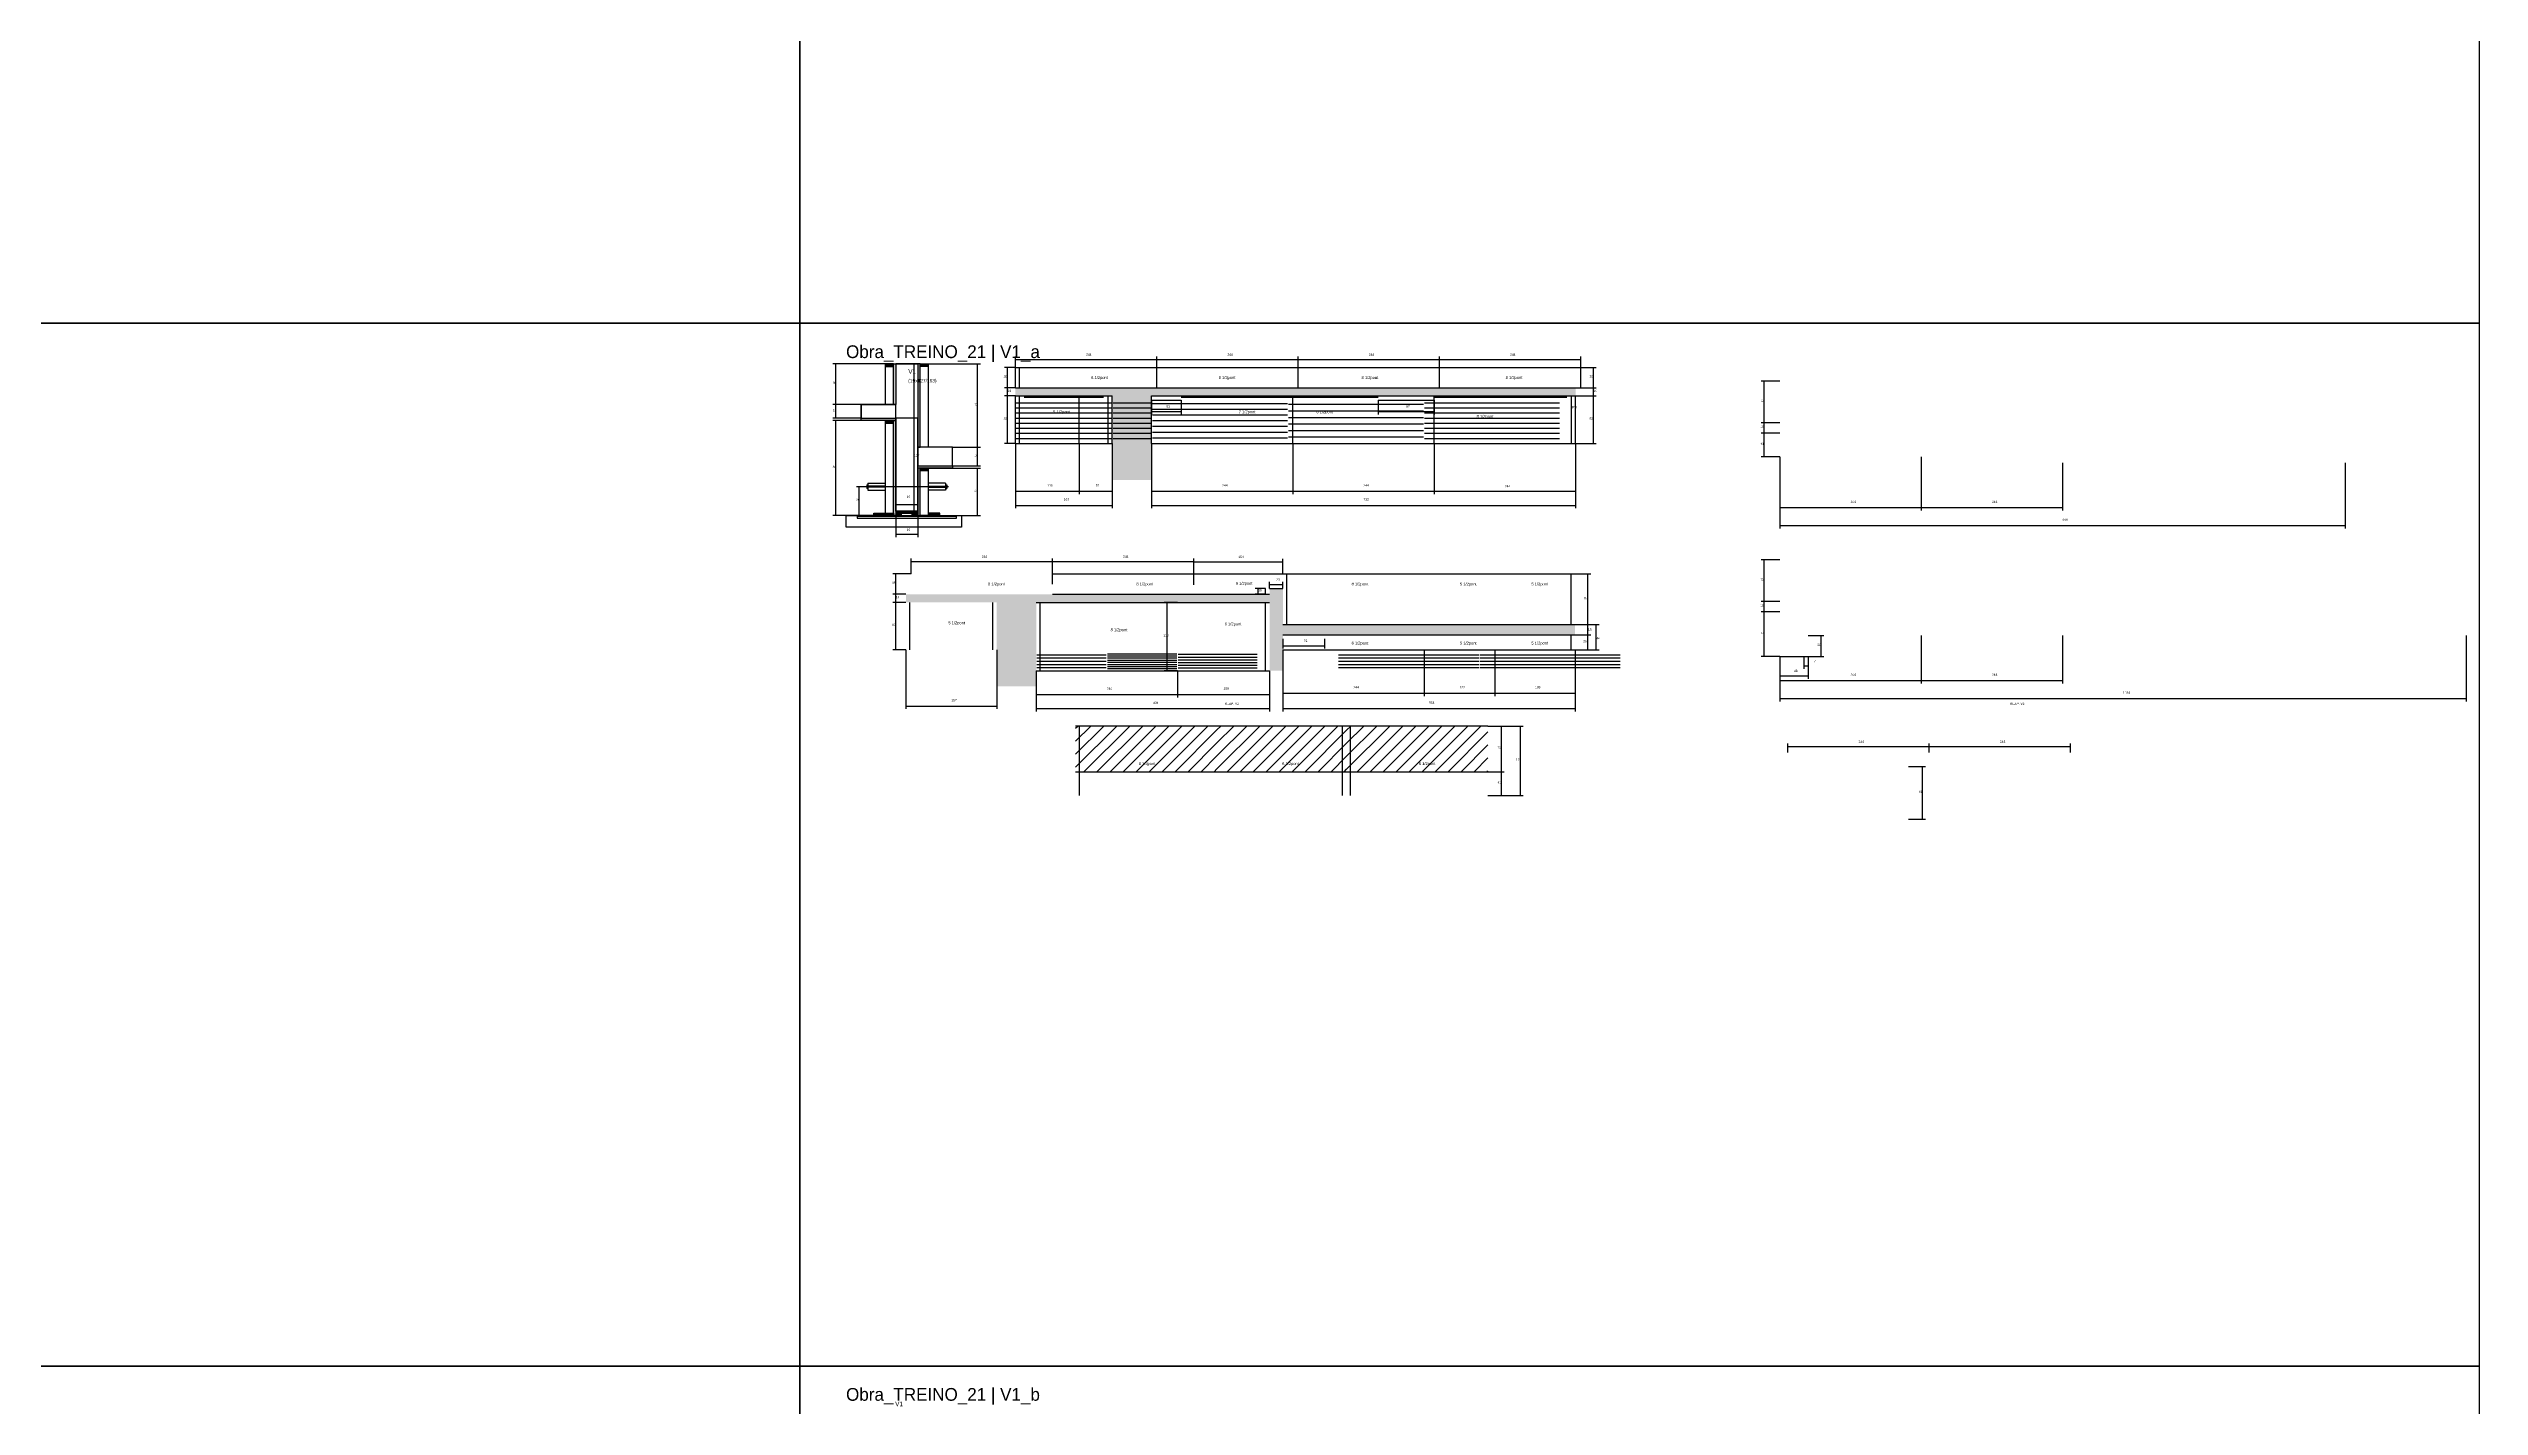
# Model space of a CAD drawing. Header units: metres. Extents: x -41 to 34840, y -36000 to 1848.
# Drawn here: x 30603 to 34800, y -19870 to -17526 of the extents above; entities that cross this region are included whole.
import ezdxf

# ---------------------------------------------------------------- set-up
doc = ezdxf.new("R2010")
doc.units = ezdxf.units.M
for name, color, linetype in [('barrote', 126, 'Continuous'), ('CELL_BORDER', 8, 'Continuous'), ('CONCRETO', 251, 'Continuous'), ('COTA', 4, 'Continuous'), ('Cota Seção (2x)', 4, 'Continuous'), ('Hachura', 253, 'Continuous'), ('LABEL_ID', 3, 'Continuous'), ('Madeira', 126, 'Continuous'), ('NOMENCLATURA', 7, 'Continuous'), ('Painéis', 200, 'Continuous'), ('PONTALETE', 2, 'Continuous'), ('SARR_2.2x7', 40, 'Continuous'), ('SCO-___-LAJ', 4, 'Continuous'), ('TENSOR', 2, 'Continuous'), ('Texto Seção', 7, 'Continuous')]:
    doc.layers.add(name, color=color, linetype=linetype)

msp = doc.modelspace()

# ---------------------------------------------------------------- hatches: boundary and pattern name
at = {"layer": 'COTA'}
h = msp.add_hatch(dxfattribs=at)
h.set_pattern_fill('AR-CONC', scale=0.03)
h.paths.add_polyline_path([(32439.5, -18270.4), (32507.5, -18270.4), (32507.5, -18207.4), (32507.5, -18125.4), (32995.5, -18125.4), (33239.5, -18125.4), (33239.5, -18111.4), (33004.5, -18111.4), (32516.5, -18111.4), (32272.5, -18111.4), (32272.5, -18125.4), (32439.5, -18125.4), (32439.5, -18207.4)])
h = msp.add_hatch(dxfattribs=at)
h.set_pattern_fill('AR-CONC', scale=0.03)
h.paths.add_polyline_path([(32734.3, -18457.7), (32711.3, -18457.7), (32711.3, -18467.7), (32336.3, -18467.7), (32096.3, -18467.7), (32083.3, -18467.7), (32083.3, -18481.7), (32240.3, -18481.7), (32240.3, -18563.7), (32240.3, -18626.7), (32308.3, -18626.7), (32308.3, -18599.7), (32308.3, -18481.7), (32711.3, -18481.7), (32711.3, -18599.7), (32734.3, -18599.7), (32734.3, -18563.7), (32734.3, -18537.7), (33238.8, -18537.7), (33238.8, -18519.7), (32734.3, -18519.7)])
at = {"layer": 'Hachura'}
h = msp.add_hatch(dxfattribs=at)
h.set_pattern_fill('ANSI31', scale=0.5)
h.paths.add_polyline_path([(32047.8, -18070), (32047.8, -18074.4), (32047.8, -18074.4), (32061.8, -18074.4), (32061.8, -18074.4), (32061.8, -18070), (32061.8, -18070), (32047.8, -18070)])
h = msp.add_hatch(color=8, dxfattribs=at)
h.dxf.hatch_style = 1
h.paths.add_polyline_path([(32061.8, -18070), (32065.8, -18070), (32065.8, -18070), (32065.8, -18140), (32065.8, -18140), (32061.8, -18140), (32061.8, -18140), (32061.8, -18070)])
h = msp.add_hatch(color=8, dxfattribs=at)
h.dxf.hatch_style = 1
h.paths.add_polyline_path([(32107.8, -18070), (32103.8, -18070), (32103.8, -18214), (32107.8, -18214)])
h = msp.add_hatch(dxfattribs=at)
h.set_pattern_fill('ANSI31', scale=0.5)
h.paths.add_polyline_path([(32121.8, -18070), (32121.8, -18074.4), (32121.8, -18074.4), (32107.8, -18074.4), (32107.8, -18074.4), (32107.8, -18070), (32107.8, -18070), (32121.8, -18070)])
h = msp.add_hatch(color=8, dxfattribs=at)
h.dxf.hatch_style = 1
h.paths.add_polyline_path([(32005.8, -18168), (32005.8, -18164), (32005.8, -18164), (32065.8, -18164), (32065.8, -18164), (32065.8, -18168), (32065.8, -18168), (32005.8, -18168)])
h = msp.add_hatch(dxfattribs=at)
h.set_pattern_fill('ANSI31', scale=0.5)
h.paths.add_polyline_path([(32047.8, -18168), (32047.8, -18172.4), (32047.8, -18172.4), (32061.8, -18172.4), (32061.8, -18172.4), (32061.8, -18168), (32061.8, -18168), (32047.8, -18168)])
h = msp.add_hatch(color=8, dxfattribs=at)
h.dxf.hatch_style = 1
h.paths.add_polyline_path([(32061.8, -18168), (32065.8, -18168), (32065.8, -18168), (32065.8, -18332), (32065.8, -18332), (32061.8, -18332), (32061.8, -18332), (32061.8, -18168)])
h = msp.add_hatch(color=8, dxfattribs=at)
h.dxf.hatch_style = 1
h.paths.add_polyline_path([(32103.8, -18250), (32103.8, -18246), (32103.8, -18246), (32163.8, -18246), (32163.8, -18246), (32163.8, -18250), (32163.8, -18250), (32103.8, -18250)])
h = msp.add_hatch(color=8, dxfattribs=at)
h.dxf.hatch_style = 1
h.paths.add_polyline_path([(32107.8, -18250), (32103.8, -18250), (32103.8, -18332), (32107.8, -18332)])
h = msp.add_hatch(dxfattribs=at)
h.set_pattern_fill('ANSI31', scale=0.5)
h.paths.add_polyline_path([(32121.8, -18250), (32121.8, -18254.4), (32121.8, -18254.4), (32107.8, -18254.4), (32107.8, -18254.4), (32107.8, -18250), (32107.8, -18250), (32121.8, -18250)])
h = msp.add_hatch(dxfattribs=at)
h.set_pattern_fill('ANSI31', scale=0.5)
h.paths.add_polyline_path([(32027.8, -18332), (32027.8, -18327.6), (32027.8, -18327.6), (32047.8, -18327.6), (32047.8, -18327.6), (32047.8, -18332), (32047.8, -18332), (32027.8, -18332)])
h = msp.add_hatch(dxfattribs=at)
h.set_pattern_fill('ANSI31', scale=0.5)
h.paths.add_polyline_path([(32047.8, -18332), (32047.8, -18327.6), (32047.8, -18327.6), (32061.8, -18327.6), (32061.8, -18327.6), (32061.8, -18332), (32061.8, -18332), (32047.8, -18332)])
h = msp.add_hatch(color=8, dxfattribs=at)
h.dxf.hatch_style = 1
h.paths.add_polyline_path([(32103.8, -18327.6), (32103.8, -18324), (32103.8, -18324), (32065.8, -18324), (32065.8, -18324), (32065.8, -18327.6), (32065.8, -18327.6), (32103.8, -18327.6)])
h = msp.add_hatch(dxfattribs=at)
h.set_pattern_fill('ANSI31', scale=0.5)
h.paths.add_polyline_path([(32075.8, -18332), (32075.8, -18327.6), (32075.8, -18327.6), (32065.8, -18327.6), (32065.8, -18327.6), (32065.8, -18332), (32065.8, -18332), (32075.8, -18332)])
h = msp.add_hatch(dxfattribs=at)
h.set_pattern_fill('ANSI31', scale=0.5)
h.paths.add_polyline_path([(32103.8, -18332), (32103.8, -18327.6), (32103.8, -18327.6), (32093.8, -18327.6), (32093.8, -18327.6), (32093.8, -18332), (32093.8, -18332), (32103.8, -18332)])
h = msp.add_hatch(dxfattribs=at)
h.set_pattern_fill('ANSI31', scale=0.5)
h.paths.add_polyline_path([(32141.8, -18332), (32141.8, -18327.6), (32141.8, -18327.6), (32121.8, -18327.6), (32121.8, -18327.6), (32121.8, -18332), (32121.8, -18332), (32141.8, -18332)])
h = msp.add_hatch(dxfattribs=at)
h.set_pattern_fill('ANSI31', scale=5)
h.paths.add_polyline_path([(32620.2, -18774.2), (32620.2, -18695.2), (32376.2, -18695.2), (32376.2, -18774.2)])
h = msp.add_hatch(dxfattribs=at)
h.set_pattern_fill('ANSI31', scale=5)
h.paths.add_polyline_path([(32844.2, -18774.2), (32844.2, -18695.2), (32620.2, -18695.2), (32620.2, -18774.2)])
h = msp.add_hatch(dxfattribs=at)
h.set_pattern_fill('ANSI31', scale=5)
h.paths.add_polyline_path([(33088.2, -18774.2), (33088.2, -18695.2), (32844.2, -18695.2), (32844.2, -18774.2)])

# ---------------------------------------------------------------- linework, layer by layer
for p, q in [((32015.8, -18279), (32015.8, -18285)), ((32015.8, -18279), (32017.8, -18279)), ((32017.8, -18285), (32015.8, -18285)), ((32017.8, -18276), (32017.8, -18288)), ((32017.8, -18276), (32047.8, -18276)), ((32047.8, -18281), (32017.8, -18281)), ((32047.8, -18283), (32017.8, -18283)), ((32017.8, -18288), (32047.8, -18288)), ((32151.8, -18276), (32121.8, -18276)), ((32121.8, -18281), (32151.8, -18281)), ((32121.8, -18283), (32151.8, -18283)), ((32151.8, -18288), (32121.8, -18288)), ((32151.8, -18276), (32151.8, -18288)), ((32151.8, -18279), (32153.8, -18279)), ((32151.8, -18285), (32153.8, -18285)), ((32153.8, -18279), (32153.8, -18285))]:
    msp.add_line(p, q)
at = {"layer": 'barrote'}
msp.add_lwpolyline([(32179.6, -18352), (31980, -18352), (31980, -18332), (32179.6, -18332)], close=True, dxfattribs=at)
at = {"layer": 'CELL_BORDER'}
for points in [[(29000, -18000), (31900, -18000), (31900, -16200), (29000, -16200)], [(31900, -18000), (34800, -18000), (34800, -16200), (31900, -16200)], [(29000, -19800), (31900, -19800), (31900, -18000), (29000, -18000)], [(31900, -19800), (34800, -19800), (34800, -18000), (31900, -18000)], [(29000, -21600), (31900, -21600), (31900, -19800), (29000, -19800)], [(31900, -21600), (34800, -21600), (34800, -19800), (31900, -19800)]]:
    msp.add_lwpolyline(points, close=True, dxfattribs=at)
at = {"layer": 'CONCRETO'}
for points in [[(32103.8, -18070), (32065.8, -18070)], [(32005.8, -18164), (32005.8, -18140), (32065.8, -18140)], [(32103.8, -18250), (32103.8, -18324), (32065.8, -18324), (32065.8, -18164)], [(32163.8, -18246), (32163.8, -18214), (32103.8, -18214)]]:
    msp.add_lwpolyline(points, dxfattribs=at)
for points in [[(32065.8, -18070), (32103.8, -18070), (32103.8, -18070), (32065.8, -18070)], [(32005.8, -18164), (32065.8, -18164), (32065.8, -18140), (32005.8, -18140)], [(32065.8, -18324), (32103.8, -18324), (32103.8, -18164), (32065.8, -18164)], [(32103.8, -18246), (32163.8, -18246), (32163.8, -18214), (32103.8, -18214)]]:
    msp.add_lwpolyline(points, close=True, dxfattribs=at)
at = {"layer": 'COTA'}
for p, q in [((32047.8, -18070), (31957.4, -18070)), ((31962.4, -18140), (31962.4, -18070)), ((32121.8, -18070), (32212.1, -18070)), ((32207.1, -18214), (32207.1, -18070)), ((32272.5, -18076.4), (32253.6, -18076.4)), ((32258.6, -18111.4), (32258.6, -18076.4)), ((32272.5, -18093.9), (32272.5, -18057.4)), ((32272.5, -18062.4), (32516.5, -18062.4)), ((32516.5, -18093.9), (32516.5, -18057.4)), ((32516.5, -18076.4), (32516.5, -18057.4)), ((32516.5, -18062.4), (32760.5, -18062.4)), ((32760.5, -18076.4), (32760.5, -18057.4)), ((32760.5, -18076.4), (32760.5, -18057.4)), ((32760.5, -18062.4), (33004.5, -18062.4)), ((33004.5, -18076.4), (33004.5, -18057.4)), ((33004.5, -18076.4), (33004.5, -18057.4)), ((33004.5, -18062.4), (33248.5, -18062.4)), ((33248.5, -18076.4), (33248.5, -18057.4)), ((33248.5, -18076.4), (33275.2, -18076.4)), ((33270.2, -18111.4), (33270.2, -18076.4)), ((32272.5, -18111.4), (32253.6, -18111.4)), ((32272.5, -18111.4), (32253.6, -18111.4)), ((32272.5, -18125.4), (32253.6, -18125.4)), ((32272.5, -18125.4), (32253.6, -18125.4)), ((32258.6, -18125.4), (32258.6, -18111.4)), ((32258.6, -18207.4), (32258.6, -18125.4)), ((33239.5, -18111.4), (33275.2, -18111.4)), ((33239.5, -18125.4), (33275.2, -18125.4)), ((33239.5, -18125.4), (33275.2, -18125.4)), ((33248.5, -18111.4), (33275.2, -18111.4)), ((33270.2, -18125.4), (33270.2, -18111.4)), ((33270.2, -18207.4), (33270.2, -18125.4)), ((33592.4, -18099.6), (33560.1, -18099.6)), ((33565.1, -18171.6), (33565.1, -18099.6)), ((32005.8, -18140), (31957.4, -18140)), ((32005.8, -18140), (31957.4, -18140)), ((32005.8, -18164), (31957.4, -18164)), ((32005.8, -18168), (31957.4, -18168)), ((31962.4, -18164), (31962.4, -18140)), ((31962.4, -18332), (31962.4, -18168)), ((32507.5, -18132.4), (32507.5, -18157.2)), ((32507.5, -18152.2), (32558.5, -18152.2)), ((32558.5, -18132.4), (32558.5, -18157.2)), ((32898.5, -18132.4), (32898.5, -18157.2)), ((32898.5, -18152.2), (32995.5, -18152.2)), ((32995.5, -18132.4), (32995.5, -18157.2)), ((33592.4, -18171.6), (33560.1, -18171.6)), ((33592.4, -18171.6), (33560.1, -18171.6)), ((33565.1, -18189.6), (33565.1, -18171.6)), ((32163.8, -18214), (32212.1, -18214)), ((32163.8, -18214), (32212.1, -18214)), ((32207.1, -18246), (32207.1, -18214)), ((32272.5, -18207.4), (32253.6, -18207.4)), ((32272.5, -18207.4), (32272.5, -18294.8)), ((32272.5, -18207.4), (32272.5, -18319.3)), ((32382.5, -18207.4), (32382.5, -18294.8)), ((32382.5, -18207.4), (32382.5, -18294.8)), ((32439.5, -18207.4), (32439.5, -18294.8)), ((32439.5, -18207.4), (32439.5, -18319.3)), ((32507.5, -18207.4), (32507.5, -18294.8)), ((32507.5, -18207.4), (32507.5, -18319.3)), ((32751.5, -18207.4), (32751.5, -18294.8)), ((32751.5, -18207.4), (32751.5, -18294.8)), ((32995.5, -18207.4), (32995.5, -18294.8)), ((32995.5, -18207.4), (32995.5, -18294.8)), ((33239.5, -18207.4), (33239.5, -18319.3)), ((33239.5, -18207.4), (33239.5, -18294.8)), ((33239.5, -18207.4), (33275.2, -18207.4)), ((33592.4, -18189.6), (33560.1, -18189.6)), ((33592.4, -18189.6), (33560.1, -18189.6)), ((33565.1, -18230.6), (33565.1, -18189.6)), ((32121.8, -18250), (32212.1, -18250)), ((32163.8, -18246), (32212.1, -18246)), ((32207.1, -18332), (32207.1, -18250)), ((33592.4, -18230.6), (33560.1, -18230.6)), ((33592.4, -18230.6), (33592.4, -18323.1)), ((33592.4, -18230.6), (33592.4, -18354.1)), ((33836.4, -18230.6), (33836.4, -18323.1)), ((33836.4, -18230.6), (33836.4, -18323.1)), ((34080.4, -18240.6), (34080.4, -18323.1)), ((34568.4, -18240.6), (34568.4, -18354.1)), ((32012.5, -18282), (31997.9, -18282)), ((32002.9, -18332), (32002.9, -18282)), ((32272.5, -18289.8), (32382.5, -18289.8)), ((32382.5, -18289.8), (32439.5, -18289.8)), ((32507.5, -18289.8), (32751.5, -18289.8)), ((32751.5, -18289.8), (32995.5, -18289.8)), ((32995.5, -18289.8), (33239.5, -18289.8)), ((32027.8, -18332), (31957.4, -18332)), ((32027.8, -18332), (31997.9, -18332)), ((32065.8, -18332), (32065.8, -18369)), ((32103.8, -18332), (32103.8, -18369)), ((32141.8, -18332), (32212.1, -18332)), ((32272.5, -18314.3), (32439.5, -18314.3)), ((32507.5, -18314.3), (33239.5, -18314.3)), ((33592.4, -18318.1), (33836.4, -18318.1)), ((33836.4, -18318.1), (34080.4, -18318.1)), ((32065.8, -18364), (32103.8, -18364)), ((33592.4, -18349.1), (34568.4, -18349.1)), ((32092.3, -18432.7), (32092.3, -18406.1)), ((32092.3, -18411.1), (32336.3, -18411.1)), ((32336.3, -18450.2), (32336.3, -18406.1)), ((32336.3, -18434.9), (32336.3, -18406.1)), ((32336.3, -18411.1), (32580.3, -18411.1)), ((32580.3, -18451.3), (32580.3, -18406.1)), ((32580.3, -18432.7), (32580.3, -18406.6)), ((32580.3, -18411.6), (32734.3, -18411.6)), ((32734.3, -18432.7), (32734.3, -18406.6)), ((33592.4, -18408.1), (33560.1, -18408.1)), ((33565.1, -18480.1), (33565.1, -18408.1)), ((32092.3, -18432.7), (32061, -18432.7)), ((32066, -18467.7), (32066, -18432.7)), ((32704.3, -18457.7), (32686.4, -18457.7)), ((32691.4, -18467.7), (32691.4, -18457.7)), ((32711.3, -18457.7), (32711.3, -18446)), ((32711.3, -18451), (32734.3, -18451)), ((32734.3, -18457.7), (32734.3, -18446)), ((33238.8, -18432.7), (33265.8, -18432.7)), ((33260.8, -18519.7), (33260.8, -18432.7)), ((32083.3, -18467.7), (32061, -18467.7)), ((32083.3, -18467.7), (32061, -18467.7)), ((32083.3, -18481.7), (32061, -18481.7)), ((32083.3, -18481.7), (32061, -18481.7)), ((32066, -18481.7), (32066, -18467.7)), ((32066, -18563.7), (32066, -18481.7)), ((32552.3, -18481.7), (32529.2, -18481.7)), ((32534.2, -18599.7), (32534.2, -18481.7)), ((32704.3, -18467.7), (32686.4, -18467.7)), ((33592.4, -18480.1), (33560.1, -18480.1)), ((33592.4, -18480.1), (33560.1, -18480.1)), ((33592.4, -18498.1), (33560.1, -18498.1)), ((33592.4, -18498.1), (33560.1, -18498.1)), ((33565.1, -18498.1), (33565.1, -18480.1)), ((33565.1, -18575.1), (33565.1, -18498.1)), ((32734.3, -18544.7), (32734.3, -18561.6)), ((32806.3, -18544.7), (32806.3, -18561.6)), ((33238.8, -18519.7), (33265.8, -18519.7)), ((33238.8, -18519.7), (33280.3, -18519.7)), ((33238.8, -18519.7), (33265.8, -18519.7)), ((33238.8, -18537.7), (33265.8, -18537.7)), ((33238.8, -18537.7), (33265.8, -18537.7)), ((33260.8, -18537.7), (33260.8, -18519.7)), ((33260.8, -18563.7), (33260.8, -18537.7)), ((33275.3, -18563.7), (33275.3, -18519.7)), ((33640.9, -18539.1), (33668.3, -18539.1)), ((33663.3, -18575.1), (33663.3, -18539.1)), ((33836.4, -18539.1), (33836.4, -18621.6)), ((33836.4, -18539.1), (33836.4, -18621.6)), ((34080.4, -18539.1), (34080.4, -18621.6)), ((34776.9, -18539.1), (34776.9, -18652.6)), ((32083.3, -18563.7), (32061, -18563.7)), ((32083.3, -18563.7), (32083.3, -18665.7)), ((32240.3, -18563.7), (32240.3, -18665.7)), ((32734.3, -18556.6), (32806.3, -18556.6)), ((32734.3, -18563.7), (32734.3, -18643.4)), ((32734.3, -18563.7), (32734.3, -18669.9)), ((32978.3, -18563.7), (32978.3, -18643.4)), ((32978.3, -18563.7), (32978.3, -18643.4)), ((33100.3, -18563.7), (33100.3, -18643.4)), ((33100.3, -18563.7), (33100.3, -18643.4)), ((33238.8, -18563.7), (33265.8, -18563.7)), ((33238.8, -18563.7), (33280.3, -18563.7)), ((33238.8, -18563.7), (33238.8, -18669.9)), ((33238.8, -18576), (33238.8, -18643.4)), ((33592.4, -18575.1), (33560.1, -18575.1)), ((33592.4, -18575.1), (33592.4, -18621.6)), ((33592.4, -18575.1), (33592.4, -18652.6)), ((33592.4, -18575.1), (33592.4, -18613.5)), ((33633.9, -18575.1), (33633.9, -18596.5)), ((33633.9, -18591.5), (33640.9, -18591.5)), ((33640.9, -18575.1), (33640.9, -18596.5)), ((33640.9, -18575.1), (33640.9, -18613.5)), ((33640.9, -18575.1), (33668.3, -18575.1)), ((32308.3, -18599.7), (32308.3, -18645.7)), ((32308.3, -18599.7), (32308.3, -18670.2)), ((32552.3, -18599.7), (32529.2, -18599.7)), ((32552.3, -18599.7), (32552.3, -18645.7)), ((32552.3, -18599.7), (32552.3, -18645.7)), ((32711.3, -18599.7), (32711.3, -18645.7)), ((32711.3, -18599.7), (32711.3, -18670.2)), ((33592.4, -18608.5), (33640.9, -18608.5)), ((33592.4, -18616.6), (33836.4, -18616.6)), ((33836.4, -18616.6), (34080.4, -18616.6)), ((32083.3, -18660.7), (32240.3, -18660.7)), ((32308.3, -18640.7), (32552.3, -18640.7)), ((32308.3, -18665.2), (32711.3, -18665.2)), ((32552.3, -18640.7), (32711.3, -18640.7)), ((32734.3, -18638.4), (32978.3, -18638.4)), ((32734.3, -18664.9), (33238.8, -18664.9)), ((32978.3, -18638.4), (33100.3, -18638.4)), ((33100.3, -18638.4), (33238.8, -18638.4)), ((33592.4, -18647.6), (34776.9, -18647.6)), ((33088.2, -18695.2), (33149.2, -18695.2)), ((33088.2, -18695.2), (33116.4, -18695.2)), ((33111.4, -18774.2), (33111.4, -18695.2)), ((33144.2, -18815.2), (33144.2, -18695.2)), ((33606.2, -18741.1), (33606.2, -18725.5)), ((33606.2, -18730.5), (33850.2, -18730.5)), ((33850.2, -18741.1), (33850.2, -18725.5)), ((33850.2, -18741.1), (33850.2, -18725.5)), ((33850.2, -18730.5), (34094.2, -18730.5)), ((34094.2, -18741.1), (34094.2, -18725.5)), ((33088.2, -18774.2), (33116.4, -18774.2)), ((33088.2, -18774.2), (33116.4, -18774.2)), ((33111.4, -18815.2), (33111.4, -18774.2)), ((33814.3, -18765.1), (33843.7, -18765.1)), ((33838.7, -18856.1), (33838.7, -18765.1)), ((33088.2, -18815.2), (33149.2, -18815.2)), ((33088.2, -18815.2), (33116.4, -18815.2)), ((33814.3, -18856.1), (33843.7, -18856.1))]:
    msp.add_line(p, q, dxfattribs=at)
at = {"layer": 'Cota Seção (2x)'}
for p, q in [((32065.8, -18070), (32102.4, -18070)), ((32097.4, -18324), (32097.4, -18070)), ((32065.5, -18324), (32102.4, -18324)), ((32065.8, -18324), (32065.8, -18308)), ((32065.8, -18313), (32103.8, -18313)), ((32103.8, -18324), (32103.8, -18308))]:
    msp.add_line(p, q, dxfattribs=at)
at = {"layer": 'Madeira'}
for points in [[(32047.8, -18070), (32047.8, -18074.4), (32061.8, -18074.4), (32061.8, -18070)], [(32047.8, -18140), (32061.8, -18140), (32061.8, -18070), (32047.8, -18070)], [(32121.8, -18070), (32121.8, -18074.4), (32107.8, -18074.4), (32107.8, -18070)], [(32121.8, -18214), (32107.8, -18214), (32107.8, -18070), (32121.8, -18070)], [(32047.8, -18168), (32047.8, -18172.4), (32061.8, -18172.4), (32061.8, -18168)], [(32047.8, -18332), (32061.8, -18332), (32061.8, -18168), (32047.8, -18168)], [(32121.8, -18250), (32121.8, -18254.4), (32107.8, -18254.4), (32107.8, -18250)], [(32121.8, -18332), (32107.8, -18332), (32107.8, -18250), (32121.8, -18250)], [(32179.6, -18352), (31980, -18352), (31980, -18332), (32179.6, -18332)], [(32027.8, -18332), (32027.8, -18327.6), (32047.8, -18327.6), (32047.8, -18332)], [(32047.8, -18332), (32047.8, -18327.6), (32061.8, -18327.6), (32061.8, -18332)], [(32075.8, -18332), (32075.8, -18327.6), (32065.8, -18327.6), (32065.8, -18332)], [(32103.8, -18332), (32103.8, -18327.6), (32093.8, -18327.6), (32093.8, -18332)], [(32141.8, -18332), (32141.8, -18327.6), (32121.8, -18327.6), (32121.8, -18332)]]:
    msp.add_lwpolyline(points, close=True, dxfattribs=at)
at = {"layer": 'Painéis'}
for p, q in [((32272.5, -18076.4), (32516.5, -18076.4)), ((32272.5, -18111.4), (32272.5, -18076.4)), ((32516.5, -18076.4), (33004.5, -18076.4)), ((32516.5, -18111.4), (32516.5, -18076.4)), ((32760.5, -18111.4), (32760.5, -18076.4)), ((33004.5, -18076.4), (33248.5, -18076.4)), ((33004.5, -18111.4), (33004.5, -18076.4)), ((33248.5, -18111.4), (33248.5, -18076.4)), ((32272.5, -18111.4), (32516.5, -18111.4)), ((32272.5, -18125.4), (32439.5, -18125.4)), ((32272.5, -18207.4), (32272.5, -18125.4)), ((32382.5, -18207.4), (32382.5, -18125.4)), ((32439.5, -18207.4), (32439.5, -18125.4)), ((32507.5, -18125.4), (32995.5, -18125.4)), ((32507.5, -18207.4), (32507.5, -18125.4)), ((32516.5, -18111.4), (33004.5, -18111.4)), ((32751.5, -18207.4), (32751.5, -18125.4)), ((32995.5, -18125.4), (33239.5, -18125.4)), ((32995.5, -18207.4), (32995.5, -18125.4)), ((33004.5, -18111.4), (33248.5, -18111.4)), ((33239.5, -18207.4), (33239.5, -18125.4)), ((32005.8, -18164), (32065.8, -18164)), ((32272.5, -18207.4), (32439.5, -18207.4)), ((32507.5, -18207.4), (32995.5, -18207.4)), ((32995.5, -18207.4), (33239.5, -18207.4)), ((32336.3, -18432.7), (32734.3, -18432.7)), ((32711.3, -18457.7), (32734.3, -18457.7)), ((32734.3, -18432.7), (33238.8, -18432.7)), ((32308.3, -18481.7), (32711.3, -18481.7)), ((32336.3, -18467.7), (32711.3, -18467.7)), ((32734.3, -18519.7), (33238.8, -18519.7)), ((32734.3, -18537.7), (33238.8, -18537.7)), ((32734.3, -18563.7), (33238.8, -18563.7)), ((33592.4, -18575.1), (33640.9, -18575.1)), ((32308.3, -18599.7), (32711.3, -18599.7))]:
    msp.add_line(p, q, dxfattribs=at)
for points in [[(32061.8, -18070), (32065.8, -18070), (32065.8, -18140), (32061.8, -18140)], [(32107.8, -18070), (32103.8, -18070), (32103.8, -18214), (32107.8, -18214)], [(32005.8, -18168), (32005.8, -18164), (32065.8, -18164), (32065.8, -18168)], [(32061.8, -18168), (32065.8, -18168), (32065.8, -18332), (32061.8, -18332)], [(32103.8, -18250), (32103.8, -18246), (32163.8, -18246), (32163.8, -18250)], [(32107.8, -18250), (32103.8, -18250), (32103.8, -18332), (32107.8, -18332)], [(32103.8, -18327.6), (32103.8, -18324), (32065.8, -18324), (32065.8, -18327.6)]]:
    msp.add_lwpolyline(points, close=True, dxfattribs=at)
for points in [[(32844.2, -18695.2), (32376.2, -18695.2)], [(33088.2, -18695.2), (32844.2, -18695.2)], [(32376.2, -18774.2), (33088.2, -18774.2)]]:
    msp.add_lwpolyline(points, dxfattribs=at)
at = {"layer": 'SARR_2.2x7'}
for p, q in [((32279.5, -18111.4), (32279.5, -18076.4)), ((32279.5, -18207.4), (32279.5, -18125.4)), ((32287.5, -18127.6), (32382.5, -18127.6)), ((32382.5, -18127.6), (32424.5, -18127.6)), ((32432.5, -18207.4), (32432.5, -18125.4)), ((32558.5, -18127.6), (32751.5, -18127.6)), ((32751.5, -18127.6), (32898.5, -18127.6)), ((32995.5, -18127.6), (33224.5, -18127.6)), ((33232.5, -18207.4), (33232.5, -18125.4)), ((32273.5, -18137.2), (32381.9, -18137.2)), ((32273.5, -18146), (32381.9, -18146)), ((32273.5, -18154.7), (32381.9, -18154.7)), ((32273.5, -18163.5), (32381.9, -18163.5)), ((32383.9, -18137.2), (32438.9, -18137.2)), ((32383.9, -18146), (32438.9, -18146)), ((32383.9, -18154.7), (32438.9, -18154.7)), ((32383.9, -18163.5), (32438.9, -18163.5)), ((32440.9, -18137.2), (32506.9, -18137.2)), ((32440.9, -18146), (32506.9, -18146)), ((32440.9, -18154.7), (32506.9, -18154.7)), ((32440.9, -18163.5), (32506.9, -18163.5)), ((32507.5, -18132.4), (32558.5, -18132.4)), ((32508.9, -18138.3), (32741.9, -18138.3)), ((32508.9, -18148.2), (32741.9, -18148.2)), ((32508.9, -18158), (32741.9, -18158)), ((32508.9, -18167.9), (32741.9, -18167.9)), ((32743.9, -18139.7), (32976.9, -18139.7)), ((32743.9, -18151), (32976.9, -18151)), ((32743.9, -18162.3), (32976.9, -18162.3)), ((32898.5, -18132.4), (32995.5, -18132.4)), ((32978.9, -18137.2), (33211.9, -18137.2)), ((32978.9, -18146), (33211.9, -18146)), ((32978.9, -18154.7), (33211.9, -18154.7)), ((32978.9, -18163.5), (33211.9, -18163.5)), ((32273.5, -18172.3), (32381.9, -18172.3)), ((32273.5, -18181.1), (32381.9, -18181.1)), ((32273.5, -18189.8), (32381.9, -18189.8)), ((32273.5, -18198.6), (32381.9, -18198.6)), ((32383.9, -18172.3), (32438.9, -18172.3)), ((32383.9, -18181.1), (32438.9, -18181.1)), ((32383.9, -18189.8), (32438.9, -18189.8)), ((32383.9, -18198.6), (32438.9, -18198.6)), ((32440.9, -18172.3), (32506.9, -18172.3)), ((32440.9, -18181.1), (32506.9, -18181.1)), ((32440.9, -18189.8), (32506.9, -18189.8)), ((32440.9, -18198.6), (32506.9, -18198.6)), ((32508.9, -18177.8), (32741.9, -18177.8)), ((32508.9, -18187.7), (32741.9, -18187.7)), ((32508.9, -18197.5), (32741.9, -18197.5)), ((32743.9, -18173.5), (32976.9, -18173.5)), ((32743.9, -18184.8), (32976.9, -18184.8)), ((32743.9, -18196.1), (32976.9, -18196.1)), ((32978.9, -18172.3), (33211.9, -18172.3)), ((32978.9, -18181.1), (33211.9, -18181.1)), ((32978.9, -18189.8), (33211.9, -18189.8)), ((32978.9, -18198.6), (33211.9, -18198.6)), ((32704.3, -18467.7), (32704.3, -18457.7)), ((32741.3, -18519.7), (32741.3, -18432.7)), ((33231.8, -18519.7), (33231.8, -18432.7)), ((32090.3, -18563.7), (32090.3, -18481.7)), ((32233.3, -18563.7), (32233.3, -18481.7)), ((32315.3, -18599.7), (32315.3, -18481.7)), ((32704.3, -18599.7), (32704.3, -18481.7)), ((33231.8, -18563.7), (33231.8, -18537.7)), ((32309.3, -18572.2), (32429.3, -18572.2)), ((32309.3, -18577.7), (32429.3, -18577.7)), ((32309.3, -18583.2), (32429.3, -18583.2)), ((32309.3, -18588.7), (32429.3, -18588.7)), ((32431.3, -18570.4), (32551.3, -18570.4)), ((32431.3, -18574), (32551.3, -18574)), ((32431.3, -18577.7), (32551.3, -18577.7)), ((32431.3, -18581.4), (32551.3, -18581.4)), ((32431.3, -18585), (32551.3, -18585)), ((32431.3, -18588.7), (32551.3, -18588.7)), ((32553.3, -18571.4), (32689.8, -18571.4)), ((32553.3, -18576.1), (32689.8, -18576.1)), ((32553.3, -18580.8), (32689.8, -18580.8)), ((32553.3, -18585.6), (32689.8, -18585.6)), ((32553.3, -18590.3), (32689.8, -18590.3)), ((32830.3, -18572.2), (33072.3, -18572.2)), ((32830.3, -18577.7), (33072.3, -18577.7)), ((32830.3, -18583.2), (33072.3, -18583.2)), ((32830.3, -18588.7), (33072.3, -18588.7)), ((33074.3, -18572.2), (33316.3, -18572.2)), ((33074.3, -18577.7), (33316.3, -18577.7)), ((33074.3, -18583.2), (33316.3, -18583.2)), ((33074.3, -18588.7), (33316.3, -18588.7)), ((32309.3, -18594.2), (32429.3, -18594.2)), ((32431.3, -18592.4), (32551.3, -18592.4)), ((32431.3, -18596), (32551.3, -18596)), ((32553.3, -18595), (32689.8, -18595)), ((32830.3, -18594.2), (33072.3, -18594.2)), ((33074.3, -18594.2), (33316.3, -18594.2)), ((32383.2, -18774.2), (32383.2, -18695.2)), ((32837.2, -18774.2), (32837.2, -18695.2)), ((32851.2, -18774.2), (32851.2, -18695.2)), ((32383.2, -18815.2), (32383.2, -18774.2)), ((32837.2, -18815.2), (32837.2, -18774.2)), ((32851.2, -18815.2), (32851.2, -18774.2))]:
    msp.add_line(p, q, dxfattribs=at)
at = {"layer": 'SCO-___-LAJ'}
msp.add_lwpolyline([(32170.6, -18333.4), (31998.9, -18333.4), (31998.9, -18336.6), (32170.6, -18336.6)], close=True, dxfattribs=at)
at = {"layer": 'TENSOR'}
msp.add_line((32156.8, -18282), (32012.5, -18282), dxfattribs=at)

# ---------------------------------------------------------------- texts
at = {"layer": 'COTA'}
for s, p in [('244', (32394.5, -18055.9)), ('244', (32638.5, -18055.9)), ('244', (32882.5, -18055.9)), ('244', (33126.5, -18055.9)), ('35', (31956.9, -18105)), ('35', (32252.1, -18093.9)), ('14', (32258.6, -18118.4)), ('35', (33263.7, -18093.9)), ('14', (33270.2, -18118.4)), ('12', (31956.9, -18152)), ('72', (32201.6, -18142)), ('82', (32252.1, -18166.4)), ('51', (32533, -18145.7)), ('97', (32947, -18145.7)), ('82', (33263.7, -18166.4)), ('72', (33558.6, -18135.6)), ('41', (33558.6, -18210.1)), ('18', (33558.6, -18180.6)), ('82', (31956.9, -18250)), ('16', (32201.6, -18230)), ('41', (32201.6, -18291)), ('110', (32327.5, -18281.7)), ('57', (32411, -18281.6)), ('244', (32629.5, -18281.7)), ('244', (32873.5, -18281.7)), ('244', (33117.5, -18283.3)), ('25', (31997.4, -18307)), ('167', (32356, -18306.2)), ('732', (32873.5, -18306.1)), ('244', (33714.4, -18310)), ('244', (33958.4, -18310)), ('976', (34080.4, -18341)), ('19', (32084.8, -18358.5)), ('244', (32214.3, -18404.6)), ('244', (32458.3, -18404.6)), ('154', (32657.3, -18405.1)), ('35', (32059.5, -18450.2)), ('10', (32691.4, -18462.7)), ('23', (32722.8, -18444.5)), ('72', (33558.6, -18444.1)), ('14', (32066, -18474.7)), ('87', (33254.3, -18476.2)), ('18', (33558.6, -18489.1)), ('82', (32059.5, -18522.7)), ('118', (32527.7, -18540.7)), ('72', (32770.3, -18550.1)), ('26', (33252.7, -18550.7)), ('18', (33260.8, -18530.7)), ('44', (33275.3, -18545.7)), ('77', (33558.6, -18536.6)), ('7', (33651.2, -18585)), ('36', (33656.8, -18557.1)), ('244', (32430.3, -18632.6)), ('159', (32631.8, -18632.5)), ('244', (32856.3, -18630.3)), ('122', (33039.3, -18630.3)), ('138', (33169.6, -18630.1)), ('48', (33616.6, -18602)), ('244', (33714.4, -18608.5)), ('244', (33958.4, -18608.5)), ('157', (32161.8, -18652.6)), ('403', (32509.8, -18657)), ('504', (32986.6, -18656.8)), ('1184', (34184.6, -18639.5)), ('79', (33104.9, -18734.7)), ('120', (33136.6, -18755.2)), ('244', (33728.2, -18724)), ('244', (33972.2, -18724)), ('41', (33104.9, -18794.7)), ('91', (33832.2, -18810.6))]:
    msp.add_text(s, height=4, dxfattribs=at).set_placement(p)
at = {"layer": 'Cota Seção (2x)'}
for s, p in [('127', (32097.4, -18230.3)), ('19', (32084.8, -18301.5))]:
    msp.add_text(s, height=4, dxfattribs=at).set_placement(p)
at = {"layer": 'LABEL_ID'}
for s, p in [('Obra_TREINO_21 | V1_a', (31980, -18060)), ('Obra_TREINO_21 | V1_b', (31980, -19860))]:
    msp.add_text(s, height=22, dxfattribs=at).set_placement(p)
at = {"layer": 'NOMENCLATURA'}
for s, p in [('8 1/2pont', (32403.2, -18096.2)), ('8 1/2pont', (32623.3, -18096.2)), ('8 1/2pont', (32870, -18096.2)), ('8 1/2pont', (33118.8, -18096.2)), ('5 1/2pont', (32337.5, -18155.2)), ('7 1/2pont', (32658, -18155.2)), ('6 1/2pont', (32791.9, -18155.2)), ('8 1/2pont', (33068.6, -18163.2)), ('P9', (33233, -18147.5)), ('8 1/2pont', (32225.2, -18452.5)), ('8 1/2pont', (32481.2, -18452.5)), ('6 1/2pont', (32652.9, -18451.5)), ('8 1/2pont', (32852.8, -18452.5)), ('5 1/2pont', (33039.8, -18452.5)), ('5 1/2pont', (33163.3, -18452.5)), ('5 1/2pont', (32156.5, -18519.5)), ('8 1/2pont', (32436.7, -18531.5)), ('6 1/2pont', (32633.7, -18521.5)), ('6 1/2pont', (32852.8, -18554.5)), ('5 1/2pont', (33039.8, -18554.5)), ('5 1/2pont', (33163.3, -18554.5)), ('8 1/2pont', (32485.2, -18762.6)), ('8 1/2pont', (32733, -18762.6)), ('8 1/2pont', (32968.9, -18762.6))]:
    msp.add_text(s, height=5, dxfattribs=at).set_placement(p)
at = {"layer": 'PONTALETE'}
for p in [(32633.6, -18658.7), (33989.6, -18658.7)]:
    msp.add_text('REAP. V2', height=4, dxfattribs=at).set_placement(p)
at = {"layer": 'Texto Seção'}
for s, height, p in [('V1', 8, (32087.4, -18087)), ('(19x127/163)', 6, (32087.4, -18102)), ('V1', 8, (32064.8, -19869.4))]:
    msp.add_text(s, height=height, dxfattribs=at).set_placement(p)

doc.saveas('drawing.dxf')
